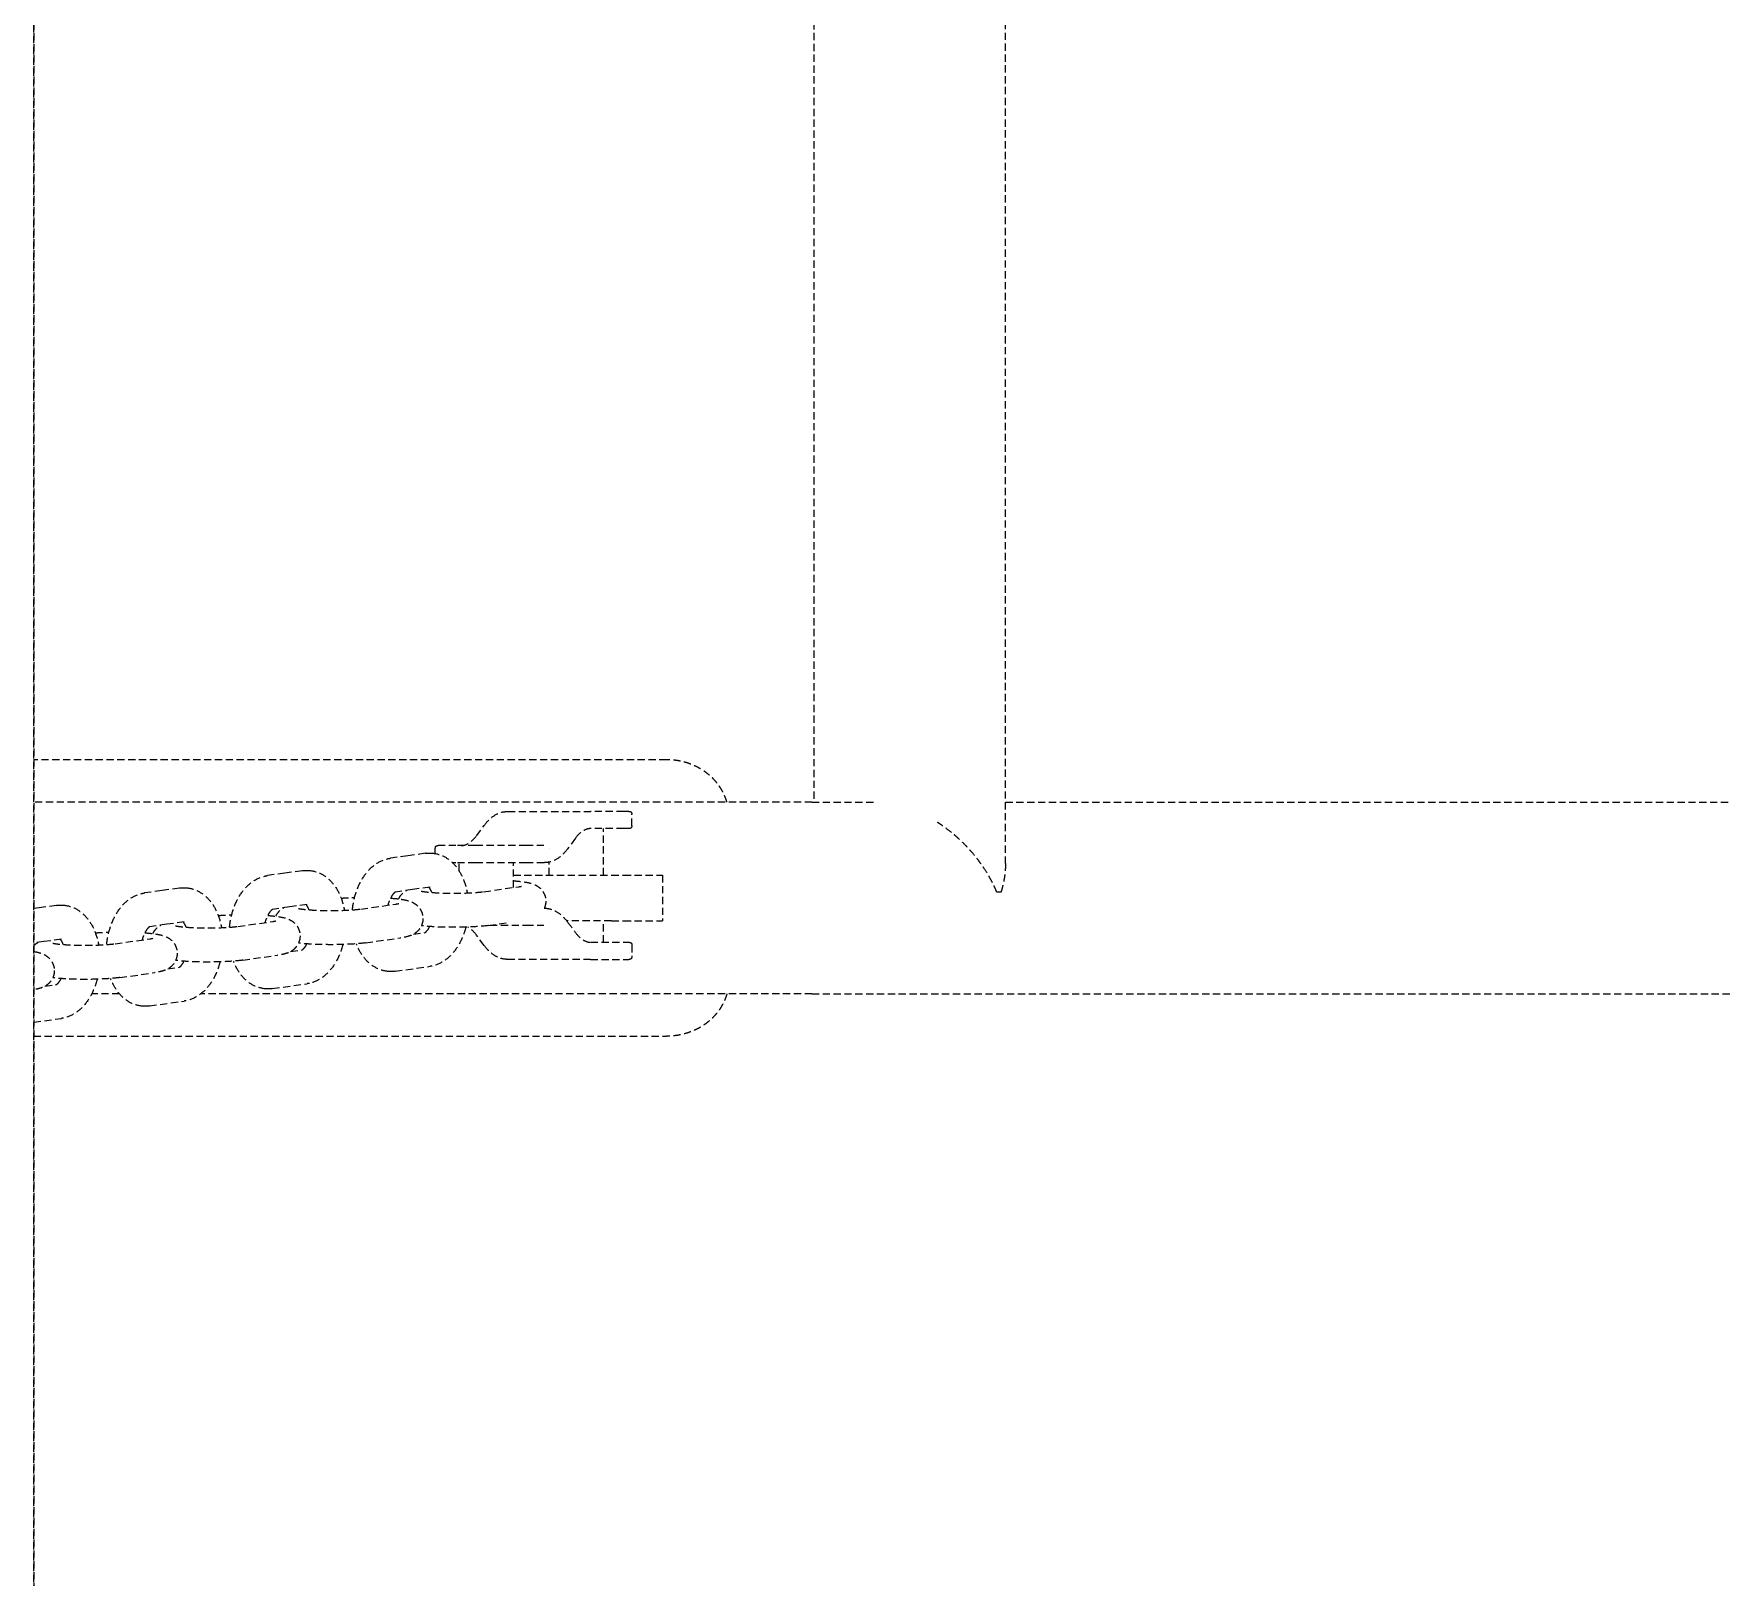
# Model space of a CAD drawing. Header units: millimetres. Extents: x -4151 to 3726, y -2931 to 1353.
# Drawn here: x 155.7 to 452.2, y -499.2 to -227.9 of the extents above; entities that cross this region are included whole.
import ezdxf

# ---------------------------------------------------------------- set-up
doc = ezdxf.new("R2010")
doc.units = ezdxf.units.MM
doc.linetypes.add('HIDDEN', pattern=[1.905, 1.27, -0.635])
doc.layers.add('DIKOM_ОБЪЕКТ', color=7, linetype='Continuous')

msp = doc.modelspace()

# ---------------------------------------------------------------- linework, layer by layer
at = {"layer": 'DIKOM_ОБЪЕКТ', "color": 7, "linetype": 'HIDDEN', "lineweight": 15}
for p, q in [((155.68, -1107.751), (155.68, 816.142)), ((155.68, 816.142), (155.68, -1169.469))]:
    msp.add_line(p, q, dxfattribs=at)
at = {"layer": 'DIKOM_ОБЪЕКТ', "color": 7, "linetype": 'HIDDEN', "lineweight": 15, "extrusion": (1, -3.44509e-16, -2.22045e-16)}
for p, q in [((292.428, -362.955), (155.68, -362.955)), ((292.428, -362.955), (303.551, -362.955)), ((326.446, -362.955), (637.9, -362.955)), ((233.478, -368.878), (234.84, -367.037)), ((255.808, -375.805), (255.808, -367.599)), ((260.774, -367.099), (260.774, -365.099)), ((250.86, -369.32), (249.498, -371.16)), ((221.413, -372.39), (218.35, -372.822)), ((224.477, -371.957), (221.413, -372.39)), ((226.249, -371.996), (226.249, -371.099)), ((230.453, -375.069), (230.453, -373.599)), ((239.983, -377.958), (239.983, -373.599)), ((246.245, -371.058), (246.245, -371.058)), ((246.245, -375.805), (246.245, -373.503)), ((199.821, -375.44), (196.758, -375.873)), ((202.885, -375.007), (199.821, -375.44)), ((266.178, -375.805), (266.178, -383.805)), ((178.229, -378.49), (175.166, -378.923)), ((181.293, -378.057), (178.229, -378.49)), ((222.253, -378.331), (219.232, -378.757)), ((225.316, -377.898), (222.253, -378.331)), ((234.743, -378.698), (240.87, -377.833)), ((156.637, -381.54), (155.68, -381.675)), ((159.701, -381.107), (156.637, -381.54)), ((200.661, -381.381), (197.64, -381.807)), ((203.724, -380.948), (200.661, -381.381)), ((213.151, -381.749), (219.278, -380.883)), ((179.068, -384.431), (176.048, -384.858)), ((182.132, -383.998), (179.068, -384.431)), ((191.559, -384.799), (197.686, -383.933)), ((235.583, -384.639), (238.983, -384.159)), ((246.245, -384.14), (246.245, -384.14)), ((255.808, -387.599), (255.808, -383.805)), ((157.476, -387.481), (155.68, -387.735)), ((160.54, -387.048), (157.476, -387.481)), ((169.967, -387.849), (176.094, -386.983)), ((213.991, -387.69), (220.117, -386.824)), ((222.415, -386.171), (224.477, -385.88)), ((234.84, -388.16), (233.478, -386.32)), ((260.774, -388.099), (260.774, -390.099)), ((192.398, -390.74), (198.525, -389.874)), ((200.823, -389.222), (202.885, -388.93)), ((170.806, -393.79), (176.933, -392.924)), ((179.231, -392.272), (181.293, -391.981)), ((219.189, -392.687), (225.316, -391.821)), ((157.639, -395.322), (159.701, -395.031)), ((170.744, -396.655), (165.871, -396.655)), ((292.428, -396.655), (185.035, -396.655)), ((197.597, -395.737), (203.724, -394.871)), ((292.428, -396.655), (637.9, -396.655)), ((176.005, -398.787), (182.132, -397.922)), ((155.68, -401.658), (160.54, -400.972))]:
    msp.add_line(p, q, dxfattribs=at)
at = {"layer": 'DIKOM_ОБЪЕКТ', "color": 7, "linetype": 'HIDDEN', "lineweight": 15}
for points, degree in [([(326.446, -373.759), (326.446, 82.15)], 1), ([(292.746, 71.345), (292.746, -362.955)], 1), ([(239, -364.599), (253.538, -364.599)], 1), ([(259.332, -364.599), (257.401, -364.599), (255.47, -364.599), (253.538, -364.599)], 3), ([(259.332, -367.599), (253.538, -367.599)], 1), ([(260.273, -367.599), (260.273, -367.599), (260.273, -367.599), (260.273, -367.599)], 3), ([(233.3, -370.599), (232.16, -370.599), (231.02, -370.599), (229.88, -370.599)], 3), ([(245.338, -370.599), (244.301, -370.599), (243.265, -370.599), (242.228, -370.599)], 3), ([(224.477, -371.957), (224.87, -371.901), (225.271, -371.888), (225.667, -371.919)], 3), ([(229.88, -373.599), (229.67, -373.599), (229.469, -373.599), (229.276, -373.599)], 3), ([(233.3, -373.599), (229.88, -373.599)], 1), ([(245.338, -373.599), (242.228, -373.599)], 1), ([(202.885, -375.007), (203.278, -374.951), (203.679, -374.938), (204.075, -374.969)], 3), ([(257.21, -375.805), (257.999, -375.805), (258.727, -375.805), (259.375, -375.805)], 3), ([(181.293, -378.057), (181.686, -378.002), (182.087, -377.989), (182.483, -378.019)], 3), ([(325.655, -378.805), (325.453, -378.805), (325.214, -378.805), (324.938, -378.805)], 3), ([(159.701, -381.107), (160.094, -381.052), (160.495, -381.039), (160.891, -381.069)], 3), ([(242.228, -384.599), (243.265, -384.599), (244.301, -384.599), (245.338, -384.599)], 3), ([(249.498, -384.037), (249.952, -384.651), (250.406, -385.264), (250.86, -385.878)], 3), ([(253.538, -387.599), (259.332, -387.599)], 1), ([(253.538, -390.599), (239, -390.599)], 1), ([(253.538, -390.599), (255.47, -390.599), (257.401, -390.599), (259.332, -390.599)], 3), ([(219.189, -392.687), (218.796, -392.742), (218.395, -392.755), (217.998, -392.725)], 3), ([(197.597, -395.737), (197.204, -395.792), (196.803, -395.806), (196.406, -395.775)], 3), ([(176.005, -398.787), (175.612, -398.843), (175.211, -398.856), (174.814, -398.825)], 3)]:
    msp.add_open_spline(points, degree=degree, dxfattribs=at)
for points, weights in [([(266.883, -355.505), (249.8, -355.505), (209.35, -355.505), (155.68, -355.505)], [0.94442852916, 0.846283605446, 0.831827776646, 0.901061042759]), ([(257.21, -383.805), (258, -383.805), (258.726, -383.805), (259.375, -383.805)], [1, 0.994004600179, 0.994004600179, 1]), ([(259.375, -383.805), (263.648, -383.805), (266.178, -383.805), (266.178, -383.805)], [1, 0.896336116187, 0.844213407402, 0.843631873645]), ([(155.68, -404.105), (209.35, -404.105), (249.8, -404.105), (266.883, -404.105)], [0.901061042756, 0.831827776647, 0.846283605448, 0.94442852916])]:
    msp.add_rational_spline(points, weights, degree=3, dxfattribs=at)
for points, knots in [([(277.49, -362.955), (277.443, -362.792), (277.392, -362.629), (277.279, -362.304), (277.217, -362.142), (277.118, -361.9), (277.067, -361.78), (277.013, -361.66), (276.976, -361.58), (276.957, -361.539), (276.795, -361.2), (276.633, -360.901), (276.364, -360.461), (276.269, -360.316), (276.121, -360.1), (276.045, -359.993), (275.954, -359.869), (275.914, -359.817), (275.888, -359.782), (275.873, -359.763), (275.66, -359.485), (275.442, -359.228), (275.088, -358.853), (274.966, -358.729), (274.777, -358.547), (274.68, -358.457), (274.565, -358.353), (274.515, -358.309), (274.482, -358.279), (274.463, -358.263), (274.204, -358.038), (273.942, -357.831), (273.522, -357.531), (273.378, -357.433), (273.155, -357.289), (273.042, -357.218), (272.907, -357.136), (272.839, -357.096), (272.809, -357.079), (272.79, -357.068), (272.778, -357.061), (272.504, -356.903), (272.217, -356.751), (271.752, -356.534), (271.591, -356.463), (271.343, -356.361), (271.217, -356.31), (271.066, -356.253), (270.989, -356.225), (270.957, -356.213), (270.935, -356.205), (270.922, -356.201), (270.767, -356.146), (270.612, -356.093), (270.366, -356.017), (270.239, -355.979), (270.086, -355.936), (270.007, -355.915), (269.968, -355.904), (269.951, -355.9), (269.939, -355.897), (269.931, -355.895), (269.809, -355.863), (269.666, -355.827), (269.415, -355.772), (269.326, -355.753), (269.182, -355.724), (269.108, -355.71), (269.018, -355.694), (268.978, -355.687), (268.952, -355.682), (268.94, -355.68), (268.688, -355.637), (268.485, -355.609), (268.231, -355.579), (268.155, -355.571), (268.054, -355.561), (268.006, -355.556), (267.956, -355.552), (267.933, -355.55), (267.921, -355.549), (267.917, -355.549), (267.913, -355.548), (267.913, -355.548), (267.525, -355.515), (267.183, -355.505), (266.883, -355.505)], [0.15656836, 0.15656836, 0.15656836, 0.15656836, 0.1875, 0.1875, 0.21875, 0.21875, 0.234375, 0.2421875, 0.2421875, 0.25, 0.25, 0.3125, 0.3125, 0.34375, 0.34375, 0.359375, 0.3671875, 0.37109375, 0.37109375, 0.375, 0.375, 0.4375, 0.4375, 0.46875, 0.46875, 0.484375, 0.4921875, 0.49609375, 0.49609375, 0.5, 0.5, 0.5625, 0.5625, 0.59375, 0.59375, 0.609375, 0.6171875, 0.62109375, 0.62304688, 0.62304688, 0.625, 0.625, 0.6875, 0.6875, 0.71875, 0.71875, 0.734375, 0.7421875, 0.74609375, 0.74804688, 0.74804688, 0.75, 0.75, 0.78125, 0.78125, 0.796875, 0.8046875, 0.80859375, 0.81054688, 0.81152344, 0.81152344, 0.8125, 0.8125, 0.84375, 0.84375, 0.859375, 0.859375, 0.8671875, 0.87109375, 0.87304688, 0.87304688, 0.875, 0.875, 0.90625, 0.90625, 0.921875, 0.921875, 0.9296875, 0.93359375, 0.93554688, 0.93652344, 0.93701172, 0.93701172, 0.9375, 0.9375, 1, 1, 1, 1]), ([(234.84, -367.037), (235.306, -366.409), (235.819, -365.886), (236.913, -365.092), (237.499, -364.817), (238.407, -364.63), (238.689, -364.599), (239, -364.599)], [0, 0, 0, 0, 3.238531, 3.238531, 6.5120521, 6.5120521, 7.9066478, 7.9066478, 7.9066478, 7.9066478]), ([(260.273, -364.599), (260.273, -364.599), (260.248, -364.599), (260.07, -364.599), (259.773, -364.599), (259.332, -364.599)], [0.65329471, 0.65329471, 0.65329471, 0.65329471, 0.75, 0.75, 1, 1, 1, 1]), ([(260.273, -364.599), (260.304, -364.599), (260.335, -364.6), (260.411, -364.606), (260.456, -364.612), (260.531, -364.632), (260.562, -364.644), (260.624, -364.677), (260.655, -364.702), (260.708, -364.766), (260.728, -364.807), (260.767, -364.929), (260.773, -365.015), (260.773, -365.099)], [0, 0, 0, 0, 0.09260343, 0.09260343, 0.22828386, 0.22828386, 0.32525275, 0.32525275, 0.44062815, 0.44062815, 0.57295062, 0.57295062, 0.82491696, 0.82491696, 0.82491696, 0.82491696]), ([(253.538, -367.599), (253.538, -367.599), (253.538, -367.599), (253.537, -367.599), (253.537, -367.599), (253.535, -367.599), (253.534, -367.599), (253.529, -367.599), (253.526, -367.599), (253.511, -367.599), (253.5, -367.599), (253.452, -367.601), (253.414, -367.603), (253.253, -367.618), (253.116, -367.642), (252.596, -367.787), (252.182, -368.004), (251.468, -368.588), (251.153, -368.924), (250.86, -369.32)], [0, 0, 0, 0, 0.0013282, 0.0013282, 0.0053129, 0.0053129, 0.017267, 0.017267, 0.0531296, 0.0531296, 0.160723, 0.160723, 0.4836097, 0.4836097, 1.4536242, 1.4536242, 4.0350586, 4.0350586, 6.1501616, 6.1501616, 6.1501616, 6.1501616]), ([(260.261, -367.599), (260.249, -367.599), (260.228, -367.599), (260.134, -367.599), (260.028, -367.599), (259.737, -367.599), (259.553, -367.599), (259.332, -367.599)], [0.6918928, 0.6918928, 0.6918928, 0.6918928, 0.75, 0.75, 0.875, 0.875, 1, 1, 1, 1]), ([(260.773, -367.099), (260.773, -367.179), (260.768, -367.261), (260.732, -367.381), (260.712, -367.424), (260.659, -367.492), (260.627, -367.518), (260.565, -367.553), (260.534, -367.564), (260.46, -367.585), (260.416, -367.592), (260.339, -367.598), (260.306, -367.599), (260.273, -367.599)], [0, 0, 0, 0, 0.24038268, 0.24038268, 0.37737435, 0.37737435, 0.49684976, 0.49684976, 0.59324469, 0.59324469, 0.72705771, 0.72705771, 0.82498011, 0.82498011, 0.82498011, 0.82498011]), ([(324.938, -378.805), (324.826, -378.534), (324.714, -378.28), (324.552, -377.924), (324.499, -377.81), (324.42, -377.645), (324.381, -377.564), (324.336, -377.473), (324.314, -377.427), (324.305, -377.408), (324.298, -377.395), (324.296, -377.391), (324.167, -377.129), (324.041, -376.885), (323.852, -376.534), (323.758, -376.362), (323.649, -376.168), (323.595, -376.073), (323.568, -376.025), (323.556, -376.005), (323.548, -375.992), (323.545, -375.986), (323.25, -375.474), (322.951, -374.995), (322.499, -374.316), (322.347, -374.096), (322.12, -373.776), (322.007, -373.618), (321.875, -373.439), (321.809, -373.35), (321.776, -373.306), (321.762, -373.287), (321.752, -373.274), (321.748, -373.269), (321.395, -372.799), (321.039, -372.357), (320.501, -371.725), (320.32, -371.519), (320.049, -371.219), (319.913, -371.07), (319.755, -370.901), (319.675, -370.817), (319.641, -370.781), (319.618, -370.757), (319.608, -370.746), (319.198, -370.317), (318.795, -369.919), (318.185, -369.353), (317.981, -369.168), (317.674, -368.899), (317.52, -368.767), (317.341, -368.615), (317.251, -368.54), (317.213, -368.508), (317.187, -368.487), (317.175, -368.477), (316.725, -368.104), (316.284, -367.761), (315.62, -367.275), (315.398, -367.118), (315.065, -366.89), (314.899, -366.777), (314.704, -366.649), (314.621, -366.595), (314.566, -366.559), (314.539, -366.542), (314.51, -366.523)], [-1, -1, -1, -1, -0.984375, -0.984375, -0.9765625, -0.9765625, -0.97265625, -0.97070312, -0.96972656, -0.96923828, -0.96923828, -0.96875, -0.96875, -0.953125, -0.953125, -0.9453125, -0.94140625, -0.93945312, -0.93847656, -0.93798828, -0.93798828, -0.9375, -0.9375, -0.90625, -0.90625, -0.890625, -0.890625, -0.8828125, -0.87890625, -0.87695312, -0.87597656, -0.87548828, -0.87548828, -0.875, -0.875, -0.84375, -0.84375, -0.828125, -0.828125, -0.8203125, -0.81640625, -0.81445312, -0.81347656, -0.81347656, -0.8125, -0.8125, -0.78125, -0.78125, -0.765625, -0.765625, -0.7578125, -0.75390625, -0.75195312, -0.75097656, -0.75097656, -0.75, -0.75, -0.71875, -0.71875, -0.703125, -0.703125, -0.6953125, -0.69140625, -0.68945312, -0.68945312, -0.6875, -0.6875, -0.6875, -0.6875]), ([(226.249, -371.099), (226.249, -371.019), (226.255, -370.937), (226.29, -370.816), (226.31, -370.773), (226.363, -370.706), (226.395, -370.68), (226.458, -370.645), (226.488, -370.633), (226.562, -370.613), (226.607, -370.606), (226.684, -370.6), (226.716, -370.599), (226.749, -370.599)], [0, 0, 0, 0, 0.24038268, 0.24038268, 0.37737435, 0.37737435, 0.49684976, 0.49684976, 0.59324469, 0.59324469, 0.72705771, 0.72705771, 0.82498011, 0.82498011, 0.82498011, 0.82498011]), ([(229.88, -370.599), (229.152, -370.599), (228.512, -370.599), (227.505, -370.599), (227.138, -370.599), (226.811, -370.599), (226.749, -370.599), (226.749, -370.599)], [0, 0, 0, 0, 0.25, 0.25, 0.5, 0.5, 0.65329471, 0.65329471, 0.65329471, 0.65329471]), ([(230.8, -370.599), (230.8, -370.599), (230.8, -370.599), (230.801, -370.599), (230.801, -370.599), (230.803, -370.599), (230.804, -370.599), (230.808, -370.599), (230.812, -370.599), (230.827, -370.599), (230.838, -370.598), (230.885, -370.597), (230.924, -370.595), (231.085, -370.58), (231.222, -370.556), (231.742, -370.41), (232.155, -370.194), (232.87, -369.609), (233.185, -369.274), (233.478, -368.878)], [0, 0, 0, 0, 0.0013282, 0.0013282, 0.0053129, 0.0053129, 0.017267, 0.017267, 0.0531294, 0.0531294, 0.1607226, 0.1607226, 0.4836083, 0.4836083, 1.45362, 1.45362, 4.0350535, 4.0350535, 6.1501616, 6.1501616, 6.1501616, 6.1501616]), ([(242.228, -370.599), (241.787, -370.599), (241.202, -370.599), (239.83, -370.599), (239.044, -370.599), (237.391, -370.599), (236.525, -370.599), (234.843, -370.599), (234.028, -370.599), (233.3, -370.599)], [0, 0, 0, 0, 0.25, 0.25, 0.5, 0.5, 0.75, 0.75, 1, 1, 1, 1]), ([(211.677, -381.896), (211.711, -381.557), (211.755, -381.221), (211.969, -379.951), (212.221, -379.03), (212.89, -377.321), (213.315, -376.517), (214.329, -375.095), (214.931, -374.464), (216.272, -373.481), (217.028, -373.114), (217.994, -372.882), (218.171, -372.848), (218.35, -372.822)], [15.2038425, 15.2038425, 15.2038425, 15.2038425, 16.2192258, 16.2192258, 19.0854514, 19.0854514, 21.9718085, 21.9718085, 24.8974099, 24.8974099, 27.7607849, 27.7607849, 28.3956585, 28.3956585, 28.3956585, 28.3956585]), ([(225.667, -371.919), (226.356, -371.972), (227.041, -372.161), (228.296, -372.769), (228.877, -373.196), (229.915, -374.239), (230.372, -374.877), (231.146, -376.325), (231.457, -377.16), (231.746, -378.326), (231.808, -378.622), (231.86, -378.922)], [0, 0, 0, 0, 2.4284157, 2.4284157, 4.9067751, 4.9067751, 7.5519057, 7.5519057, 10.4006022, 10.4006022, 11.3396237, 11.3396237, 11.3396237, 11.3396237]), ([(242.228, -373.599), (242.007, -373.599), (241.753, -373.599), (241.175, -373.599), (240.858, -373.599), (240.173, -373.599), (239.807, -373.599), (239.032, -373.599), (238.631, -373.599), (237.805, -373.599), (237.384, -373.599), (236.529, -373.599), (236.104, -373.599), (235.264, -373.599), (234.852, -373.599), (234.048, -373.599), (233.665, -373.599), (233.3, -373.599)], [0, 0, 0, 0, 0.125, 0.125, 0.25, 0.25, 0.375, 0.375, 0.5, 0.5, 0.625, 0.625, 0.75, 0.75, 0.875, 0.875, 1, 1, 1, 1]), ([(249.498, -371.16), (249.032, -371.789), (248.519, -372.312), (247.425, -373.106), (246.839, -373.38), (245.931, -373.568), (245.649, -373.599), (245.338, -373.599)], [0, 0, 0, 0, 3.238531, 3.238531, 6.5120521, 6.5120521, 7.9066478, 7.9066478, 7.9066478, 7.9066478]), ([(190.085, -384.946), (190.118, -384.608), (190.163, -384.271), (190.377, -383.001), (190.629, -382.08), (191.298, -380.371), (191.723, -379.567), (192.737, -378.145), (193.339, -377.514), (194.68, -376.531), (195.436, -376.165), (196.402, -375.932), (196.579, -375.898), (196.758, -375.873)], [15.2038425, 15.2038425, 15.2038425, 15.2038425, 16.2192258, 16.2192258, 19.0854514, 19.0854514, 21.9718085, 21.9718085, 24.8974099, 24.8974099, 27.7607849, 27.7607849, 28.3956585, 28.3956585, 28.3956585, 28.3956585]), ([(204.075, -374.969), (204.764, -375.022), (205.449, -375.212), (206.704, -375.819), (207.285, -376.246), (208.323, -377.29), (208.78, -377.927), (209.554, -379.375), (209.865, -380.21), (210.154, -381.376), (210.216, -381.672), (210.268, -381.972)], [0, 0, 0, 0, 2.4284157, 2.4284157, 4.9067751, 4.9067751, 7.5519057, 7.5519057, 10.4006022, 10.4006022, 11.3396237, 11.3396237, 11.3396237, 11.3396237]), ([(239.983, -375.805), (240.609, -375.805), (241.244, -375.805), (244.455, -375.805), (247.125, -375.805), (252.348, -375.805), (254.889, -375.805), (257.21, -375.805)], [3.77017815, 3.77017815, 3.77017815, 3.77017815, 3.85988414, 3.85988414, 4.21902989, 4.21902989, 4.57817563, 4.57817563, 4.57817563, 4.57817563]), ([(259.375, -375.805), (260.454, -375.805), (261.425, -375.805), (263.122, -375.805), (263.843, -375.805), (265.01, -375.805), (265.452, -375.805), (266.033, -375.805), (266.178, -375.805), (266.178, -375.805)], [4.84660233, 4.84660233, 4.84660233, 4.84660233, 5.04987593, 5.04987593, 5.25314953, 5.25314953, 5.45642313, 5.45642313, 5.6548702, 5.6548702, 5.6548702, 5.6548702]), ([(326.446, -373.759), (326.446, -374.127), (326.432, -374.518), (326.385, -375.138), (326.364, -375.351), (326.326, -375.678), (326.305, -375.843), (326.278, -376.04), (326.263, -376.14), (326.255, -376.19), (326.252, -376.211), (326.25, -376.225), (326.248, -376.234), (326.217, -376.435), (326.181, -376.64), (326.12, -376.959), (326.087, -377.121), (326.045, -377.316), (326.023, -377.415), (326.011, -377.465), (326.006, -377.487), (326.003, -377.501), (326.001, -377.51), (325.914, -377.887), (325.803, -378.317), (325.655, -378.805)], [-1, -1, -1, -1, -0.75, -0.75, -0.625, -0.625, -0.5625, -0.53125, -0.515625, -0.5078125, -0.5039063, -0.5039063, -0.5, -0.5, -0.375, -0.375, -0.3125, -0.28125, -0.265625, -0.2578125, -0.2539063, -0.2539063, -0.25, -0.25, 0, 0, 0, 0]), ([(168.493, -387.996), (168.526, -387.658), (168.571, -387.321), (168.785, -386.051), (169.036, -385.13), (169.706, -383.421), (170.131, -382.617), (171.145, -381.195), (171.747, -380.564), (173.088, -379.582), (173.844, -379.215), (174.81, -378.982), (174.987, -378.948), (175.166, -378.923)], [15.2038425, 15.2038425, 15.2038425, 15.2038425, 16.2192258, 16.2192258, 19.0854514, 19.0854514, 21.9718085, 21.9718085, 24.8974099, 24.8974099, 27.7607849, 27.7607849, 28.3956585, 28.3956585, 28.3956585, 28.3956585]), ([(182.483, -378.019), (183.172, -378.072), (183.856, -378.262), (185.111, -378.869), (185.693, -379.296), (186.731, -380.34), (187.188, -380.977), (187.962, -382.425), (188.273, -383.26), (188.562, -384.426), (188.624, -384.722), (188.675, -385.022)], [0, 0, 0, 0, 2.4284157, 2.4284157, 4.9067751, 4.9067751, 7.5519057, 7.5519057, 10.4006022, 10.4006022, 11.3396237, 11.3396237, 11.3396237, 11.3396237]), ([(219.247, -378.75), (219.247, -378.75), (219.238, -378.754), (219.19, -378.782), (219.134, -378.818), (218.958, -378.976), (218.817, -379.129), (218.539, -379.533), (218.399, -379.779), (218.135, -380.357), (218.01, -380.7), (217.908, -381.068), (217.907, -381.073), (217.906, -381.077)], [0.8431444, 0.8431444, 0.8431444, 0.8431444, 1.3831587, 1.3831587, 2.2515718, 2.2515718, 3.4742869, 3.4742869, 4.6054579, 4.6054579, 5.8109482, 5.8109482, 5.8252504, 5.8252504, 5.8252504, 5.8252504]), ([(219.807, -379.971), (219.909, -379.745), (220.037, -379.531), (220.386, -379.081), (220.627, -378.857), (220.976, -378.608), (221.085, -378.54), (221.192, -378.481)], [1.3355944, 1.3355944, 1.3355944, 1.3355944, 2.1057917, 2.1057917, 3.1539751, 3.1539751, 3.6215396, 3.6215396, 3.6215396, 3.6215396]), ([(223.786, -378.6), (223.786, -378.6), (223.799, -378.604), (223.863, -378.619), (223.94, -378.636), (224.183, -378.678), (224.374, -378.706), (224.896, -378.77), (225.257, -378.805), (226.133, -378.871), (226.674, -378.901), (227.862, -378.947), (228.528, -378.961), (229.88, -378.968), (230.582, -378.961), (231.911, -378.924), (232.555, -378.894), (233.675, -378.819), (234.173, -378.772), (234.621, -378.715), (234.684, -378.707), (234.743, -378.698)], [4.4712999, 4.4712999, 4.4712999, 4.4712999, 4.8916584, 4.8916584, 5.690161, 5.690161, 6.8256101, 6.8256101, 8.3472571, 8.3472571, 10.1731505, 10.1731505, 12.1679154, 12.1679154, 14.2328345, 14.2328345, 16.3060109, 16.3060109, 18.3255284, 18.3255284, 18.6772006, 18.6772006, 18.6772006, 18.6772006]), ([(225.649, -378.834), (225.631, -378.786), (225.612, -378.739), (225.483, -378.438), (225.363, -378.233), (225.208, -378.02), (225.157, -377.964), (225.119, -377.926)], [10.9619843, 10.9619843, 10.9619843, 10.9619843, 11.1775247, 11.1775247, 12.4114822, 12.4114822, 13.1261644, 13.1261644, 13.1261644, 13.1261644]), ([(239.983, -376.783), (240.466, -376.82), (240.916, -376.863), (241.942, -376.987), (242.461, -377.07), (243.272, -377.288), (243.59, -377.391), (244.157, -377.694), (244.381, -377.841), (244.813, -378.22), (245.023, -378.461), (245.362, -379.003), (245.495, -379.312), (245.632, -379.872), (245.663, -380.121), (245.663, -380.368)], [11.4219301, 11.4219301, 11.4219301, 11.4219301, 13.1555721, 13.1555721, 15.7802879, 15.7802879, 17.3631981, 17.3631981, 18.295886, 18.295886, 19.2938608, 19.2938608, 20.3127307, 20.3127307, 21.0752278, 21.0752278, 21.0752278, 21.0752278]), ([(240.87, -377.833), (241, -377.815), (241.113, -377.796), (241.285, -377.765), (241.348, -377.751), (241.402, -377.738), (241.412, -377.735), (241.412, -377.735)], [0, 0, 0, 0, 0.7688378, 0.7688378, 1.481529, 1.481529, 1.8673749, 1.8673749, 1.8673749, 1.8673749]), ([(160.891, -381.069), (161.579, -381.123), (162.264, -381.312), (163.519, -381.919), (164.101, -382.346), (165.139, -383.39), (165.596, -384.027), (166.37, -385.475), (166.681, -386.31), (166.97, -387.477), (167.032, -387.772), (167.083, -388.072)], [0, 0, 0, 0, 2.4284157, 2.4284157, 4.9067751, 4.9067751, 7.5519057, 7.5519057, 10.4006022, 10.4006022, 11.3396237, 11.3396237, 11.3396237, 11.3396237]), ([(197.655, -381.8), (197.655, -381.8), (197.646, -381.804), (197.597, -381.832), (197.542, -381.868), (197.366, -382.026), (197.225, -382.179), (196.947, -382.583), (196.806, -382.829), (196.543, -383.407), (196.418, -383.75), (196.316, -384.118), (196.315, -384.123), (196.314, -384.127)], [0.8431444, 0.8431444, 0.8431444, 0.8431444, 1.3831587, 1.3831587, 2.2515718, 2.2515718, 3.4742869, 3.4742869, 4.6054579, 4.6054579, 5.8109482, 5.8109482, 5.8252504, 5.8252504, 5.8252504, 5.8252504]), ([(198.215, -383.022), (198.317, -382.795), (198.445, -382.581), (198.794, -382.131), (199.034, -381.907), (199.384, -381.658), (199.493, -381.59), (199.599, -381.531)], [1.3355944, 1.3355944, 1.3355944, 1.3355944, 2.1057917, 2.1057917, 3.1539751, 3.1539751, 3.6215396, 3.6215396, 3.6215396, 3.6215396]), ([(202.194, -381.651), (202.194, -381.651), (202.207, -381.654), (202.271, -381.669), (202.348, -381.686), (202.591, -381.728), (202.782, -381.757), (203.304, -381.82), (203.665, -381.855), (204.541, -381.921), (205.082, -381.951), (206.27, -381.997), (206.936, -382.011), (208.288, -382.018), (208.99, -382.011), (210.319, -381.974), (210.963, -381.944), (212.083, -381.869), (212.581, -381.822), (213.029, -381.765), (213.092, -381.757), (213.151, -381.749)], [4.4712999, 4.4712999, 4.4712999, 4.4712999, 4.8916584, 4.8916584, 5.690161, 5.690161, 6.8256101, 6.8256101, 8.3472571, 8.3472571, 10.1731505, 10.1731505, 12.1679154, 12.1679154, 14.2328345, 14.2328345, 16.3060109, 16.3060109, 18.3255284, 18.3255284, 18.6772006, 18.6772006, 18.6772006, 18.6772006]), ([(204.057, -381.884), (204.039, -381.836), (204.02, -381.789), (203.891, -381.488), (203.771, -381.283), (203.615, -381.07), (203.565, -381.014), (203.527, -380.976)], [10.9619843, 10.9619843, 10.9619843, 10.9619843, 11.1775247, 11.1775247, 12.4114822, 12.4114822, 13.1261644, 13.1261644, 13.1261644, 13.1261644]), ([(209.698, -379.837), (209.895, -379.822), (210.099, -379.808), (210.857, -379.761), (211.45, -379.734), (212.06, -379.716)], [2.2272242, 2.2272242, 2.2272242, 2.2272242, 2.9421744, 2.9421744, 4.8288736, 4.8288736, 4.8288736, 4.8288736]), ([(218.38, -379.833), (218.867, -379.869), (219.321, -379.912), (220.35, -380.037), (220.869, -380.12), (221.68, -380.338), (221.998, -380.442), (222.565, -380.744), (222.788, -380.892), (223.221, -381.27), (223.431, -381.511), (223.77, -382.053), (223.903, -382.363), (224.04, -382.922), (224.071, -383.171), (224.071, -383.418)], [11.409077, 11.409077, 11.409077, 11.409077, 13.1555721, 13.1555721, 15.7802879, 15.7802879, 17.3631981, 17.3631981, 18.295886, 18.295886, 19.2938608, 19.2938608, 20.3127307, 20.3127307, 21.0752278, 21.0752278, 21.0752278, 21.0752278]), ([(219.278, -380.883), (219.408, -380.865), (219.521, -380.846), (219.693, -380.815), (219.756, -380.801), (219.81, -380.788), (219.82, -380.785), (219.82, -380.785)], [0, 0, 0, 0, 0.7688378, 0.7688378, 1.481529, 1.481529, 1.8673749, 1.8673749, 1.8673749, 1.8673749]), ([(245.663, -380.368), (245.663, -380.71), (245.604, -381.056), (245.44, -381.529), (245.374, -381.679), (245.298, -381.821)], [0, 0, 0, 0, 1.0528062, 1.0528062, 1.5552837, 1.5552837, 1.5552837, 1.5552837]), ([(245.406, -381.599), (245.429, -381.6), (245.451, -381.6), (245.564, -381.604), (245.651, -381.609), (245.995, -381.64), (246.238, -381.686), (247.03, -381.906), (247.552, -382.173), (248.562, -382.93), (249.052, -383.435), (249.498, -384.037)], [0.1017711, 0.1017711, 0.1017711, 0.1017711, 0.2064254, 0.2064254, 0.6211168, 0.6211168, 1.8669708, 1.8669708, 4.8091637, 4.8091637, 7.9109953, 7.9109953, 7.9109953, 7.9109953]), ([(176.063, -384.85), (176.063, -384.85), (176.054, -384.854), (176.005, -384.882), (175.95, -384.918), (175.774, -385.076), (175.633, -385.229), (175.355, -385.633), (175.214, -385.879), (174.951, -386.457), (174.826, -386.8), (174.724, -387.169), (174.723, -387.173), (174.722, -387.177)], [0.8431444, 0.8431444, 0.8431444, 0.8431444, 1.3831587, 1.3831587, 2.2515718, 2.2515718, 3.4742869, 3.4742869, 4.6054579, 4.6054579, 5.8109482, 5.8109482, 5.8252504, 5.8252504, 5.8252504, 5.8252504]), ([(176.623, -386.072), (176.725, -385.845), (176.853, -385.631), (177.201, -385.181), (177.442, -384.958), (177.792, -384.708), (177.901, -384.64), (178.007, -384.581)], [1.3355944, 1.3355944, 1.3355944, 1.3355944, 2.1057917, 2.1057917, 3.1539751, 3.1539751, 3.6215396, 3.6215396, 3.6215396, 3.6215396]), ([(180.602, -384.701), (180.602, -384.701), (180.615, -384.704), (180.679, -384.72), (180.756, -384.736), (180.999, -384.779), (181.19, -384.807), (181.712, -384.87), (182.073, -384.905), (182.949, -384.971), (183.49, -385.001), (184.678, -385.047), (185.344, -385.061), (186.695, -385.068), (187.398, -385.061), (188.727, -385.024), (189.371, -384.994), (190.491, -384.919), (190.988, -384.872), (191.437, -384.816), (191.5, -384.807), (191.559, -384.799)], [4.4712999, 4.4712999, 4.4712999, 4.4712999, 4.8916584, 4.8916584, 5.690161, 5.690161, 6.8256101, 6.8256101, 8.3472571, 8.3472571, 10.1731505, 10.1731505, 12.1679154, 12.1679154, 14.2328345, 14.2328345, 16.3060109, 16.3060109, 18.3255284, 18.3255284, 18.6772006, 18.6772006, 18.6772006, 18.6772006]), ([(182.465, -384.935), (182.446, -384.886), (182.428, -384.84), (182.299, -384.538), (182.179, -384.334), (182.023, -384.12), (181.973, -384.064), (181.935, -384.026)], [10.9619843, 10.9619843, 10.9619843, 10.9619843, 11.1775247, 11.1775247, 12.4114822, 12.4114822, 13.1261644, 13.1261644, 13.1261644, 13.1261644]), ([(188.105, -382.888), (188.303, -382.872), (188.507, -382.858), (189.265, -382.811), (189.857, -382.785), (190.468, -382.766)], [2.2272242, 2.2272242, 2.2272242, 2.2272242, 2.9421744, 2.9421744, 4.8288736, 4.8288736, 4.8288736, 4.8288736]), ([(196.788, -382.883), (197.275, -382.919), (197.729, -382.963), (198.757, -383.087), (199.277, -383.17), (200.088, -383.389), (200.406, -383.492), (200.973, -383.795), (201.196, -383.942), (201.629, -384.32), (201.839, -384.561), (202.178, -385.103), (202.311, -385.413), (202.448, -385.972), (202.478, -386.221), (202.478, -386.468)], [11.409077, 11.409077, 11.409077, 11.409077, 13.1555721, 13.1555721, 15.7802879, 15.7802879, 17.3631981, 17.3631981, 18.295886, 18.295886, 19.2938608, 19.2938608, 20.3127307, 20.3127307, 21.0752278, 21.0752278, 21.0752278, 21.0752278]), ([(197.686, -383.933), (197.816, -383.915), (197.929, -383.897), (198.101, -383.865), (198.164, -383.851), (198.218, -383.838), (198.228, -383.835), (198.228, -383.835)], [0, 0, 0, 0, 0.7688378, 0.7688378, 1.481529, 1.481529, 1.8673749, 1.8673749, 1.8673749, 1.8673749]), ([(224.071, -383.418), (224.071, -383.76), (224.012, -384.106), (223.79, -384.747), (223.623, -385.051), (223.221, -385.571), (222.98, -385.795), (222.509, -386.13), (222.277, -386.252), (221.836, -386.443), (221.624, -386.512), (221.003, -386.683), (220.591, -386.757), (220.117, -386.824)], [0, 0, 0, 0, 1.0528062, 1.0528062, 2.1057917, 2.1057917, 3.1539751, 3.1539751, 4.1462578, 4.1462578, 5.2247198, 5.2247198, 7.3597319, 7.3597319, 7.3597319, 7.3597319]), ([(235.583, -384.639), (234.93, -384.732), (234.157, -384.804), (232.517, -384.905), (231.647, -384.939), (229.933, -384.969), (229.069, -384.969), (227.424, -384.938), (226.622, -384.908), (225.15, -384.82), (224.467, -384.762), (223.849, -384.687), (223.825, -384.684), (223.8, -384.681)], [0, 0, 0, 0, 2.9421744, 2.9421744, 5.6283713, 5.6283713, 8.1518262, 8.1518262, 10.635311, 10.635311, 13.1555721, 13.1555721, 13.2621509, 13.2621509, 13.2621509, 13.2621509]), ([(224.434, -385.886), (224.437, -385.884), (224.442, -385.882), (224.476, -385.862), (224.532, -385.826), (224.708, -385.668), (224.849, -385.515), (225.088, -385.168), (225.185, -385.005), (225.279, -384.823)], [1.2392456, 1.2392456, 1.2392456, 1.2392456, 1.3831587, 1.3831587, 2.2515718, 2.2515718, 3.4742869, 3.4742869, 4.2718565, 4.2718565, 4.2718565, 4.2718565]), ([(231.604, -384.934), (231.469, -385.461), (231.304, -385.975), (230.776, -387.323), (230.351, -388.127), (229.337, -389.549), (228.735, -390.18), (227.394, -391.162), (226.638, -391.529), (225.672, -391.762), (225.495, -391.796), (225.316, -391.821)], [17.4338247, 17.4338247, 17.4338247, 17.4338247, 19.0854514, 19.0854514, 21.9718085, 21.9718085, 24.8974099, 24.8974099, 27.7607849, 27.7607849, 28.3956585, 28.3956585, 28.3956585, 28.3956585]), ([(233.478, -386.32), (233.086, -385.79), (232.653, -385.368), (232.129, -385.023), (232.04, -384.97), (231.95, -384.922)], [0, 0, 0, 0, 2.8284863, 2.8284863, 3.4021375, 3.4021375, 3.4021375, 3.4021375]), ([(235.87, -384.599), (236.652, -384.599), (237.452, -384.599), (239.044, -384.599), (239.83, -384.599), (241.202, -384.599), (241.787, -384.599), (242.228, -384.599)], [0.26838595, 0.26838595, 0.26838595, 0.26838595, 0.5, 0.5, 0.75, 0.75, 1, 1, 1, 1]), ([(257.21, -383.805), (254.889, -383.805), (252.348, -383.805), (249.597, -383.805), (249.458, -383.805), (249.319, -383.805)], [3.14159265, 3.14159265, 3.14159265, 3.14159265, 3.5007384, 3.5007384, 3.51984025, 3.51984025, 3.51984025, 3.51984025]), ([(155.68, -388.184), (155.812, -388.052), (155.952, -387.935), (156.2, -387.758), (156.309, -387.691), (156.415, -387.631)], [2.5459247, 2.5459247, 2.5459247, 2.5459247, 3.1539751, 3.1539751, 3.6215396, 3.6215396, 3.6215396, 3.6215396]), ([(159.01, -387.751), (159.01, -387.751), (159.022, -387.754), (159.087, -387.77), (159.164, -387.786), (159.407, -387.829), (159.598, -387.857), (160.12, -387.92), (160.481, -387.955), (161.356, -388.021), (161.898, -388.052), (163.086, -388.097), (163.752, -388.111), (165.103, -388.119), (165.806, -388.111), (167.135, -388.074), (167.779, -388.044), (168.899, -387.969), (169.396, -387.922), (169.845, -387.866), (169.908, -387.857), (169.967, -387.849)], [4.4712999, 4.4712999, 4.4712999, 4.4712999, 4.8916584, 4.8916584, 5.690161, 5.690161, 6.8256101, 6.8256101, 8.3472571, 8.3472571, 10.1731505, 10.1731505, 12.1679154, 12.1679154, 14.2328345, 14.2328345, 16.3060109, 16.3060109, 18.3255284, 18.3255284, 18.6772006, 18.6772006, 18.6772006, 18.6772006]), ([(160.873, -387.985), (160.854, -387.936), (160.835, -387.89), (160.707, -387.588), (160.587, -387.384), (160.431, -387.17), (160.381, -387.114), (160.343, -387.076)], [10.9619843, 10.9619843, 10.9619843, 10.9619843, 11.1775247, 11.1775247, 12.4114822, 12.4114822, 13.1261644, 13.1261644, 13.1261644, 13.1261644]), ([(166.513, -385.938), (166.711, -385.922), (166.915, -385.908), (167.673, -385.861), (168.265, -385.835), (168.876, -385.816)], [2.2272242, 2.2272242, 2.2272242, 2.2272242, 2.9421744, 2.9421744, 4.8288736, 4.8288736, 4.8288736, 4.8288736]), ([(175.196, -385.933), (175.683, -385.969), (176.137, -386.013), (177.165, -386.137), (177.685, -386.22), (178.496, -386.439), (178.814, -386.542), (179.38, -386.845), (179.604, -386.992), (180.037, -387.371), (180.247, -387.611), (180.586, -388.154), (180.718, -388.463), (180.856, -389.022), (180.886, -389.271), (180.886, -389.519)], [11.409077, 11.409077, 11.409077, 11.409077, 13.1555721, 13.1555721, 15.7802879, 15.7802879, 17.3631981, 17.3631981, 18.295886, 18.295886, 19.2938608, 19.2938608, 20.3127307, 20.3127307, 21.0752278, 21.0752278, 21.0752278, 21.0752278]), ([(176.094, -386.983), (176.224, -386.965), (176.337, -386.947), (176.509, -386.915), (176.572, -386.901), (176.626, -386.888), (176.636, -386.885), (176.636, -386.885)], [0, 0, 0, 0, 0.7688378, 0.7688378, 1.481529, 1.481529, 1.8673749, 1.8673749, 1.8673749, 1.8673749]), ([(202.478, -386.468), (202.478, -386.81), (202.42, -387.156), (202.198, -387.797), (202.031, -388.101), (201.629, -388.622), (201.388, -388.845), (200.917, -389.181), (200.685, -389.302), (200.244, -389.493), (200.031, -389.562), (199.411, -389.733), (198.998, -389.807), (198.525, -389.874)], [0, 0, 0, 0, 1.0528062, 1.0528062, 2.1057917, 2.1057917, 3.1539751, 3.1539751, 4.1462578, 4.1462578, 5.2247198, 5.2247198, 7.3597319, 7.3597319, 7.3597319, 7.3597319]), ([(213.991, -387.69), (213.338, -387.782), (212.564, -387.854), (210.925, -387.956), (210.055, -387.989), (208.341, -388.019), (207.477, -388.019), (205.832, -387.988), (205.029, -387.958), (203.558, -387.87), (202.875, -387.812), (202.257, -387.737), (202.232, -387.734), (202.208, -387.731)], [0, 0, 0, 0, 2.9421744, 2.9421744, 5.6283713, 5.6283713, 8.1518262, 8.1518262, 10.635311, 10.635311, 13.1555721, 13.1555721, 13.2621509, 13.2621509, 13.2621509, 13.2621509]), ([(202.842, -388.936), (202.845, -388.935), (202.85, -388.932), (202.884, -388.912), (202.94, -388.876), (203.116, -388.718), (203.257, -388.565), (203.496, -388.218), (203.593, -388.056), (203.687, -387.874)], [1.2392456, 1.2392456, 1.2392456, 1.2392456, 1.3831587, 1.3831587, 2.2515718, 2.2515718, 3.4742869, 3.4742869, 4.2718565, 4.2718565, 4.2718565, 4.2718565]), ([(210.012, -387.984), (209.877, -388.511), (209.712, -389.025), (209.184, -390.373), (208.759, -391.177), (207.745, -392.599), (207.143, -393.23), (205.802, -394.212), (205.046, -394.579), (204.08, -394.812), (203.903, -394.846), (203.724, -394.871)], [17.4338247, 17.4338247, 17.4338247, 17.4338247, 19.0854514, 19.0854514, 21.9718085, 21.9718085, 24.8974099, 24.8974099, 27.7607849, 27.7607849, 28.3956585, 28.3956585, 28.3956585, 28.3956585]), ([(217.998, -392.725), (217.31, -392.672), (216.625, -392.482), (215.37, -391.875), (214.789, -391.448), (213.751, -390.404), (213.294, -389.767), (212.716, -388.687), (212.535, -388.282), (212.378, -387.86)], [0, 0, 0, 0, 2.4284157, 2.4284157, 4.9067751, 4.9067751, 7.5519057, 7.5519057, 9.005638, 9.005638, 9.005638, 9.005638]), ([(239, -390.599), (238.58, -390.599), (238.21, -390.543), (237.345, -390.301), (236.864, -390.063), (235.848, -389.341), (235.319, -388.807), (234.84, -388.16)], [0, 0, 0, 0, 1.881688, 1.881688, 4.579735, 4.579735, 7.9084556, 7.9084556, 7.9084556, 7.9084556]), ([(250.86, -385.878), (251.252, -386.408), (251.685, -386.829), (252.557, -387.405), (253.025, -387.56), (253.437, -387.597), (253.491, -387.599), (253.538, -387.599)], [0, 0, 0, 0, 2.8284862, 2.8284862, 5.66897, 5.66897, 6.1417474, 6.1417474, 6.1417474, 6.1417474]), ([(259.332, -387.599), (259.553, -387.599), (259.736, -387.599), (260.029, -387.599), (260.134, -387.599), (260.248, -387.599), (260.273, -387.599), (260.273, -387.599)], [0, 0, 0, 0, 0.125, 0.125, 0.25, 0.25, 0.34668825, 0.34668825, 0.34668825, 0.34668825]), ([(260.273, -387.599), (260.304, -387.599), (260.335, -387.6), (260.411, -387.606), (260.456, -387.612), (260.531, -387.632), (260.562, -387.644), (260.624, -387.677), (260.655, -387.702), (260.708, -387.766), (260.728, -387.807), (260.767, -387.929), (260.773, -388.015), (260.773, -388.099)], [0, 0, 0, 0, 0.09260343, 0.09260343, 0.22828386, 0.22828386, 0.32525275, 0.32525275, 0.44062815, 0.44062815, 0.57295062, 0.57295062, 0.82491696, 0.82491696, 0.82491696, 0.82491696]), ([(155.68, -389.213), (156.002, -389.266), (156.302, -389.327), (156.904, -389.489), (157.222, -389.592), (157.788, -389.895), (158.012, -390.042), (158.445, -390.421), (158.655, -390.661), (158.994, -391.204), (159.126, -391.513), (159.264, -392.072), (159.294, -392.321), (159.294, -392.569)], [14.2448313, 14.2448313, 14.2448313, 14.2448313, 15.7802879, 15.7802879, 17.3631981, 17.3631981, 18.295886, 18.295886, 19.2938608, 19.2938608, 20.3127307, 20.3127307, 21.0752278, 21.0752278, 21.0752278, 21.0752278]), ([(180.886, -389.519), (180.886, -389.86), (180.828, -390.206), (180.606, -390.847), (180.439, -391.151), (180.037, -391.672), (179.796, -391.895), (179.325, -392.231), (179.093, -392.352), (178.652, -392.543), (178.439, -392.612), (177.819, -392.783), (177.406, -392.858), (176.933, -392.924)], [0, 0, 0, 0, 1.0528062, 1.0528062, 2.1057917, 2.1057917, 3.1539751, 3.1539751, 4.1462578, 4.1462578, 5.2247198, 5.2247198, 7.3597319, 7.3597319, 7.3597319, 7.3597319]), ([(192.398, -390.74), (191.746, -390.832), (190.972, -390.904), (189.333, -391.006), (188.463, -391.039), (186.749, -391.07), (185.884, -391.069), (184.24, -391.038), (183.437, -391.008), (181.966, -390.92), (181.283, -390.862), (180.665, -390.787), (180.64, -390.784), (180.616, -390.781)], [0, 0, 0, 0, 2.9421744, 2.9421744, 5.6283713, 5.6283713, 8.1518262, 8.1518262, 10.635311, 10.635311, 13.1555721, 13.1555721, 13.2621509, 13.2621509, 13.2621509, 13.2621509]), ([(181.25, -391.987), (181.253, -391.985), (181.257, -391.982), (181.292, -391.962), (181.348, -391.926), (181.524, -391.768), (181.665, -391.615), (181.904, -391.268), (182.001, -391.106), (182.095, -390.924)], [1.2392456, 1.2392456, 1.2392456, 1.2392456, 1.3831587, 1.3831587, 2.2515718, 2.2515718, 3.4742869, 3.4742869, 4.2718565, 4.2718565, 4.2718565, 4.2718565]), ([(188.42, -391.034), (188.285, -391.561), (188.12, -392.075), (187.592, -393.423), (187.167, -394.227), (186.153, -395.649), (185.551, -396.28), (184.21, -397.263), (183.454, -397.629), (182.488, -397.862), (182.31, -397.896), (182.132, -397.922)], [17.4338247, 17.4338247, 17.4338247, 17.4338247, 19.0854514, 19.0854514, 21.9718085, 21.9718085, 24.8974099, 24.8974099, 27.7607849, 27.7607849, 28.3956585, 28.3956585, 28.3956585, 28.3956585]), ([(196.406, -395.775), (195.718, -395.722), (195.033, -395.532), (193.778, -394.925), (193.196, -394.498), (192.159, -393.454), (191.702, -392.817), (191.124, -391.737), (190.943, -391.332), (190.786, -390.91)], [0, 0, 0, 0, 2.4284157, 2.4284157, 4.9067751, 4.9067751, 7.5519057, 7.5519057, 9.005638, 9.005638, 9.005638, 9.005638]), ([(259.332, -390.599), (259.773, -390.599), (260.07, -390.599), (260.248, -390.599), (260.273, -390.599), (260.273, -390.599)], [0, 0, 0, 0, 0.25, 0.25, 0.34670529, 0.34670529, 0.34670529, 0.34670529]), ([(260.773, -390.099), (260.773, -390.179), (260.768, -390.261), (260.732, -390.381), (260.712, -390.424), (260.659, -390.492), (260.627, -390.518), (260.565, -390.553), (260.534, -390.564), (260.46, -390.585), (260.416, -390.592), (260.339, -390.598), (260.306, -390.599), (260.273, -390.599)], [0, 0, 0, 0, 0.24038268, 0.24038268, 0.37737435, 0.37737435, 0.49684976, 0.49684976, 0.59324469, 0.59324469, 0.72705771, 0.72705771, 0.82498011, 0.82498011, 0.82498011, 0.82498011]), ([(159.294, -392.569), (159.294, -392.91), (159.236, -393.256), (159.014, -393.898), (158.847, -394.201), (158.445, -394.722), (158.204, -394.945), (157.733, -395.281), (157.501, -395.403), (157.06, -395.594), (156.847, -395.662), (156.328, -395.806), (156.017, -395.869), (155.68, -395.923)], [0, 0, 0, 0, 1.0528062, 1.0528062, 2.1057917, 2.1057917, 3.1539751, 3.1539751, 4.1462578, 4.1462578, 5.2247198, 5.2247198, 6.8349409, 6.8349409, 6.8349409, 6.8349409]), ([(170.806, -393.79), (170.154, -393.882), (169.38, -393.954), (167.741, -394.056), (166.871, -394.089), (165.157, -394.12), (164.292, -394.119), (162.648, -394.088), (161.845, -394.058), (160.374, -393.97), (159.691, -393.912), (159.073, -393.837), (159.048, -393.834), (159.024, -393.831)], [0, 0, 0, 0, 2.9421744, 2.9421744, 5.6283713, 5.6283713, 8.1518262, 8.1518262, 10.635311, 10.635311, 13.1555721, 13.1555721, 13.2621509, 13.2621509, 13.2621509, 13.2621509]), ([(159.658, -395.037), (159.661, -395.035), (159.665, -395.032), (159.7, -395.012), (159.755, -394.976), (159.932, -394.818), (160.073, -394.665), (160.312, -394.318), (160.409, -394.156), (160.503, -393.974)], [1.2392456, 1.2392456, 1.2392456, 1.2392456, 1.3831587, 1.3831587, 2.2515718, 2.2515718, 3.4742869, 3.4742869, 4.2718565, 4.2718565, 4.2718565, 4.2718565]), ([(166.828, -394.085), (166.693, -394.611), (166.528, -395.125), (166, -396.473), (165.574, -397.277), (164.561, -398.699), (163.959, -399.33), (162.618, -400.313), (161.862, -400.68), (160.896, -400.912), (160.718, -400.946), (160.54, -400.972)], [17.4338247, 17.4338247, 17.4338247, 17.4338247, 19.0854514, 19.0854514, 21.9718085, 21.9718085, 24.8974099, 24.8974099, 27.7607849, 27.7607849, 28.3956585, 28.3956585, 28.3956585, 28.3956585]), ([(174.814, -398.825), (174.126, -398.772), (173.441, -398.582), (172.186, -397.975), (171.604, -397.548), (170.567, -396.505), (170.11, -395.867), (169.532, -394.787), (169.351, -394.382), (169.194, -393.96)], [0, 0, 0, 0, 2.4284157, 2.4284157, 4.9067751, 4.9067751, 7.5519057, 7.5519057, 9.005638, 9.005638, 9.005638, 9.005638]), ([(277.49, -396.655), (277.443, -396.817), (277.392, -396.98), (277.279, -397.305), (277.217, -397.467), (277.118, -397.709), (277.067, -397.83), (277.013, -397.949), (276.976, -398.029), (276.957, -398.071), (276.795, -398.41), (276.633, -398.708), (276.364, -399.148), (276.269, -399.293), (276.121, -399.509), (276.045, -399.616), (275.954, -399.74), (275.914, -399.793), (275.888, -399.828), (275.873, -399.846), (275.66, -400.124), (275.442, -400.381), (275.088, -400.756), (274.966, -400.88), (274.777, -401.062), (274.68, -401.152), (274.565, -401.256), (274.515, -401.3), (274.482, -401.33), (274.463, -401.346), (274.204, -401.571), (273.942, -401.778), (273.522, -402.078), (273.378, -402.177), (273.155, -402.32), (273.042, -402.391), (272.907, -402.473), (272.839, -402.513), (272.809, -402.53), (272.79, -402.542), (272.778, -402.548), (272.505, -402.706), (272.217, -402.858), (271.752, -403.075), (271.592, -403.146), (271.343, -403.248), (271.217, -403.299), (271.066, -403.356), (270.99, -403.384), (270.957, -403.396), (270.935, -403.404), (270.922, -403.408), (270.768, -403.464), (270.613, -403.516), (270.367, -403.592), (270.24, -403.63), (270.086, -403.673), (270.007, -403.695), (269.968, -403.705), (269.951, -403.71), (269.939, -403.713), (269.931, -403.715), (269.812, -403.746), (269.671, -403.781), (269.42, -403.837), (269.33, -403.856), (269.185, -403.884), (269.11, -403.899), (269.032, -403.913), (268.979, -403.922), (268.954, -403.927), (268.693, -403.971), (268.493, -403.999), (268.239, -404.029), (268.162, -404.037), (268.059, -404.048), (268.01, -404.052), (267.959, -404.057), (267.934, -404.059), (267.922, -404.06), (267.917, -404.061), (267.913, -404.061), (267.913, -404.061), (267.526, -404.094), (267.184, -404.105), (266.883, -404.105)], [0.15657151, 0.15657151, 0.15657151, 0.15657151, 0.1875, 0.1875, 0.21875, 0.21875, 0.234375, 0.2421875, 0.2421875, 0.25, 0.25, 0.3125, 0.3125, 0.34375, 0.34375, 0.359375, 0.3671875, 0.37109375, 0.37109375, 0.375, 0.375, 0.4375, 0.4375, 0.46875, 0.46875, 0.484375, 0.4921875, 0.49609375, 0.49609375, 0.5, 0.5, 0.5625, 0.5625, 0.59375, 0.59375, 0.609375, 0.6171875, 0.62109375, 0.62304688, 0.62304688, 0.625, 0.625, 0.6875, 0.6875, 0.71875, 0.71875, 0.734375, 0.7421875, 0.74609375, 0.74804688, 0.74804688, 0.75, 0.75, 0.78125, 0.78125, 0.796875, 0.8046875, 0.80859375, 0.81054688, 0.81152344, 0.81152344, 0.8125, 0.8125, 0.84375, 0.84375, 0.859375, 0.859375, 0.8671875, 0.87109375, 0.87109375, 0.875, 0.875, 0.90625, 0.90625, 0.921875, 0.921875, 0.9296875, 0.93359375, 0.93554688, 0.93652344, 0.93701172, 0.93701172, 0.9375, 0.9375, 1, 1, 1, 1])]:
    msp.add_open_spline(points, degree=3, knots=knots, dxfattribs=at)

doc.saveas('drawing.dxf')
